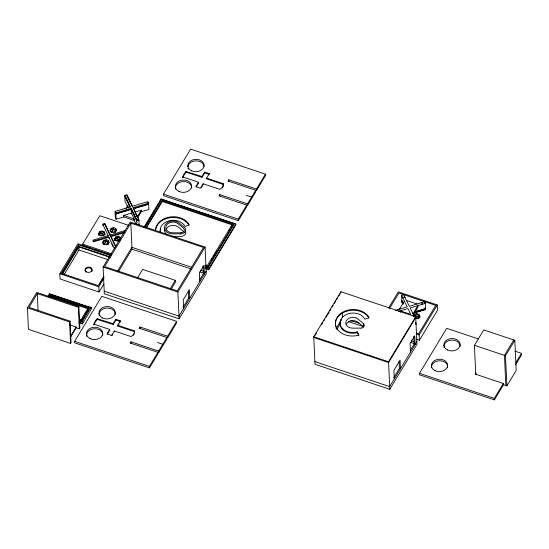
<?xml version="1.0" encoding="UTF-8"?>
<svg xmlns="http://www.w3.org/2000/svg" width="549" height="549" viewBox="0 0 549 549"><rect width="100%" height="100%" fill="white"/><g stroke="black" fill="none" stroke-linecap="round" stroke-linejoin="round"><path stroke-width="0.82" d="M102.896 242.082C102.958 245.293 108.524 245.41 109.107 242.281C109.038 239.062 103.48 238.952 102.896 242.082L102.938 242.981L104.235 241.162L106.204 240.716L103.768 244.744L103.727 243.838M104.921 234.423C104.934 232.007 101.304 231.342 99.685 232.673L104.921 234.423L104.88 233.517M110.253 231.191L110.232 229.914C111.008 226.291 117.342 227.259 116.484 231.012L115.654 229.256L113.622 232.611M110.232 229.914C110.301 233.126 115.866 233.243 116.45 230.113M114.467 238.671L114.528 240.181L114.508 239.577L119.737 241.327M419.82 317.034C419.834 314.618 416.204 313.953 414.584 315.277L419.82 317.034L419.779 316.128M93.975 324.926L93.996 323.979A20.334 15.461 -2.6 0 1 97.207 318.66L113.108 323.759L113.142 324.514L97.242 319.408A20.334 15.461 -2.6 0 0 94.03 324.733M182.817 177.711L182.838 176.764A20.334 15.461 -2.6 0 1 186.049 171.446L201.95 176.545L201.984 177.3L186.084 172.201A20.334 15.461 -2.6 0 0 182.872 177.519M98.745 234.608L99.712 233.27L104.948 235.027M114.549 239.892L115.51 238.561L119.998 240.057M413.575 315.709C416.108 309.993 424.274 317.754 416.458 318.427M79.372 328.83L78.397 307.344L37.311 293.598L28.994 307.385L70.08 321.131L71.054 342.617L70.56 343.427L28.424 329.331L27.45 307.845L36.749 292.432L78.884 306.527L79.866 328.014L79.372 328.83L76.215 327.774L76.181 327.019L69.723 324.857M103.905 283.977L99.046 292.027L60.074 278.995L59.834 273.731L77.944 243.722L111.234 254.853M110.596 255.594L78.493 244.861L61.344 273.278L98.257 285.624L103.974 276.154M47.667 296.638L49.437 293.701L91.573 307.797L91.608 308.552L82.309 323.965L79.07 322.881M62.291 273.313L78.562 246.35L78.493 244.861M48.799 296.467L50.083 294.346L89.899 307.666M62.215 274.534L78.857 246.954L109.896 257.337M49.383 297.599L50.645 295.506L88.149 308.051L80.998 319.895L81.032 320.65M64.103 274.644L78.994 249.973L78.857 246.954M82.734 245.629L82.666 244.12L99.801 215.736L128.658 225.385M110.274 230.82L111.577 228.995L113.547 228.549L111.111 232.577M104.2 244.676L106.232 241.32L106.163 239.81M111.543 232.508L113.574 229.153L113.506 227.643M126.105 208.387L127.739 205.683L128.795 207.865M106.28 244.779L108.311 241.423L109.169 242.809M107.124 244.037L108.338 242.02L108.27 240.517M70.56 343.427L69.586 321.94L70.08 321.131M78.397 307.344L78.884 306.527M103.102 267.027L130.264 222.009L205.058 247.029L206.273 273.793L179.111 318.811L104.317 293.79L103.102 267.027L177.897 292.047L179.111 318.811M130.834 223.175L104.646 266.567L177.327 290.881L203.514 247.489L130.834 223.175L132.014 249.184L118.481 271.604M137.168 216.958L141.251 210.198L135.081 212.038M137.648 217.795L141.319 211.708L141.251 210.198M99.348 284.341L102.848 278.535M99.046 292.027L98.813 286.77L104.111 277.986M70.485 336.455L76.181 327.019M70.519 337.203L76.215 327.774M85.658 312.985L86.502 311.592M87.339 310.199L88.183 308.806L50.68 296.261L50.645 295.506M79.337 320.314L81.774 321.131L81.739 320.376L89.864 306.912L90.921 307.262L90.99 308.771L91.573 307.797M81.774 321.131L82.631 319.71M83.489 318.296L84.34 316.876M85.623 314.749L86.481 313.335M87.332 311.914L88.19 310.501M82.309 323.965L82.796 320.726L90.921 307.262M149.493 367.885L149.424 366.375L157.92 352.3L157.988 353.81L149.493 367.885L74.705 342.864L74.637 341.354L101.798 296.336L176.593 321.357L176.661 322.867L167.678 337.752L139.172 328.192L139.906 326.971L167.61 336.242L167.678 337.752M238.335 220.671L238.266 219.161L246.762 205.086L246.83 206.596L238.335 220.671L163.547 195.65L163.478 194.14L190.64 149.122L265.435 174.143L265.503 175.653L256.52 190.537L228.013 180.978L228.748 179.763L256.452 189.028L256.52 190.537M117.52 271.165L131.925 247.297L191.69 267.294M143.975 227.265L161.063 198.951L235.857 223.971L235.892 224.726L208.723 269.737L205.47 268.653M144.881 226.565L147.949 221.487M148.827 220.032L150.145 217.857M151.016 216.402L151.895 214.954M153.212 212.772L154.523 210.596M155.401 209.142L156.28 207.694M157.59 205.511L158.469 204.063M159.78 201.881L161.063 198.951M144.957 227.183L161.701 199.445L233.963 223.615L234.004 224.52L208.009 267.589L205.58 266.773M146.027 227.512L162.264 200.605L232.419 224.074L232.46 224.98L231.143 227.162M146.508 227.684L162.305 201.51L162.264 200.605M137.586 277.787L142.644 269.408L175.296 280.333L175.385 282.213L171.171 289.199M93.941 324.171L109.676 329.441L106.986 333.902L111.625 335.453L114.316 330.985L130.957 336.558A7.7 5.854 -2.6 0 0 134.381 330.875L117.74 325.31L120.43 320.849L115.798 319.298L113.108 323.759M182.783 176.956L198.518 182.227L195.828 186.687L200.46 188.238L203.157 183.778L219.799 189.343A7.7 5.854 -2.6 0 0 223.223 183.668L206.582 178.096L209.272 173.635L204.64 172.084L201.95 176.545M107.405 334.018L109.711 330.189L109.676 329.441M113.142 324.514L115.832 320.053L115.798 319.298M196.247 186.804L198.553 182.982L198.518 182.227M201.984 177.3L204.674 172.839L204.64 172.084M112.044 335.569L112.813 334.293M134.457 332.715A7.7 5.854 -2.6 0 0 134.416 331.63L117.774 326.065L118.927 324.15M119.696 322.881L120.43 320.849M201.27 187.717L202.423 185.802M158.654 351.086L130.95 341.814L130.216 343.036L158.723 352.595L166.944 338.966L166.875 337.457L158.654 351.086L158.723 352.595M247.496 203.871L219.792 194.607L219.058 195.821L247.565 205.381L255.786 191.752L255.717 190.242L247.496 203.871L247.565 205.381M170.238 288.712L175.296 280.333M177.897 292.047L205.058 247.029M232.419 224.074L207.405 265.524L205.793 264.982M211.399 259.883L212.278 258.428M213.595 256.246L214.906 254.063M215.784 252.609L216.663 251.154M228.954 230.793L229.825 229.345M183.023 307.392L188.705 297.977L188.382 290.881M199.582 279.949L203.391 273.642L203.034 265.757M208.009 267.589L207.968 266.684L233.963 223.615M206.156 271.158L178.988 316.169L104.193 291.155M167.61 336.242L176.593 321.357M256.452 189.028L265.435 174.143M208.723 269.737L208.689 268.983L235.857 223.971M313.754 336.75L340.922 291.732L415.71 316.752L416.959 344.271L389.797 389.289L315.002 364.268L313.754 336.75L388.548 361.77L389.797 389.289M315.099 335.322L316.416 333.147M321.673 324.432L322.551 322.984M323.862 320.801L324.74 319.353M326.058 317.171L329.126 312.093M329.997 310.638L330.875 309.183M332.193 307.008L333.065 305.553M334.382 303.377L335.693 301.202M336.571 299.747L337.45 298.292M338.76 296.117L340.078 293.941M336.063 328.625L341.306 319.943M337.024 329.064L340.078 323.999M388.589 308.01L398.306 291.903L437.279 304.942L437.519 310.206L419.409 340.215L416.163 339.131M389.618 308.346L398.897 293.056L435.769 305.388L418.619 333.813L416.211 333.01M402.877 298.114L403.57 296.968L405.059 297.462M399.439 309.231L404.332 301.12M412.951 313.754L417.851 305.642L417.919 307.152L413.02 315.263M421.838 304.455L422.531 303.309L421.042 302.808M388.548 361.77L415.71 316.752M415.744 317.507L388.582 362.518L313.788 337.505M419.409 340.215L419.168 334.952L437.279 304.942M393.708 377.863L399.391 368.448L399.068 361.359M410.268 350.42L414.076 344.12L413.72 336.235M416.842 341.629L389.673 386.647L314.879 361.626M476.326 372.997L475.592 374.212L503.296 383.483L503.364 384.993L494.381 399.878L419.587 374.857L419.518 373.347L446.687 328.329L478.392 338.939M475.77 374.644L474.439 345.321L483.738 329.915L514.811 340.305L516.184 370.465L506.885 385.878L503.399 384.712M513.761 339.955L504.462 355.368L505.828 385.522M506.885 385.878L505.512 355.718L514.811 340.305M494.381 399.878L494.313 398.368L503.296 383.483M515.964 362.498L521.481 353.35L514.976 351.175M515.607 364.708L521.55 354.86L521.481 353.35M398.018 309.821L400.592 308.401M413.891 316.615L414.612 315.881L419.848 317.638M399.102 309.76L398.78 309.993L398.739 309.087M119.373 240.661C110.026 243.324 116.642 231.307 120.698 238.465M130.161 207.007L124.952 196.261L124.904 195.279L126.867 194.696L132.453 206.211L147.729 201.675L148.443 203.151L148.491 204.132L133.215 208.675L133.174 207.694L148.443 203.151M115.976 213.801L115.935 212.82L131.204 208.277L131.252 209.258L115.976 213.801L115.263 212.319L115.215 211.338L130.49 206.795L124.904 195.279M131.184 209.375L131.355 213.142L134.176 218.962L134.244 220.472L123.71 216.944L116.148 219.195L115.908 213.911L131.184 209.375L136.763 220.89L136.9 223.91M133.366 208.723L148.642 204.187L147.839 202.54M123.71 216.944L123.642 215.434L131.355 213.142M141.319 211.708L148.875 209.464L148.642 204.187M124.884 231.774L110.411 236.077L110.363 234.945L104.777 223.429L102.594 224.081L108.18 235.596L108.228 236.729L92.959 241.272M102.649 225.207L104.832 224.562L104.777 223.429M138.753 219.216L138.801 220.19L136.831 220.773L136.79 219.799L138.753 219.216L133.174 207.694M136.763 220.89L138.945 220.245L133.736 209.492M108.18 235.596L92.905 240.139L93.701 241.786L108.977 237.243L114.563 248.759M110.363 234.945L125.639 230.408M115.674 246.94L111.214 237.724L111.159 236.592L124.019 232.769M403.302 303.769L401.813 300.701L401.573 295.424L403.755 294.772L409.334 306.287L424.61 301.751L425.406 303.391L425.647 308.675L414.392 312.017M395.452 310.418L407.152 306.939L401.573 295.424M398.643 311.352L407.948 308.586L410.769 314.399L400.235 310.878L400.303 312.388M425.406 303.391L410.13 307.934L414.413 316.759M415.044 311.729L425.496 308.62L425.544 309.602L415.092 312.71M414.275 312.724L425.53 309.375M173.01 236.441L180.882 236.427A4.996 3.802 -2.6 0 0 185.438 231.005M355.381 332.536L357.742 332.536M113.574 229.153L115.681 229.859L115.613 228.35M101.977 231.088C98.367 230.402 97.331 236.077 101.558 235.823C105.168 236.502 106.211 230.827 101.977 231.088L102.018 231.987M120.56 238.767C119.558 237.175 116.964 236.804 115.482 237.957L120.718 239.707M106.232 241.32L108.338 242.02M204.674 172.839L209.306 174.39L209.272 173.635M222.873 187.099A7.7 5.854 -2.6 0 0 223.258 184.416L206.616 178.85L206.582 178.096M246.343 195.293L251.607 197.057M163.478 194.14L238.266 219.161M162.305 201.51L232.46 224.98M406.514 300.475L417.048 303.995M123.642 215.434L134.176 218.962M415.099 317.404L418.839 318.653M415.106 317.974L417.37 318.756M474.439 345.321L505.512 355.718M416.732 334.135L419.168 334.952M205.539 265.867L207.968 266.684M205.436 267.898L208.689 268.983M103.191 235.796L98.703 234.293L98.861 235.233M200.577 270.266L203.803 271.343M350.687 320.479L359.574 323.45M411.263 340.737L414.488 341.821M132.014 249.184L190.97 268.907M199.85 271.879L203.082 272.956M348.354 321.549L363.699 326.682M410.542 342.356L414.577 343.708M203.391 273.642L204.441 273.992L204.05 265.325L199.397 273.031L199.795 281.699M414.076 344.12L415.126 344.47L414.735 335.803L410.082 343.502L410.48 352.177M82.666 244.12L111.522 253.775M83.537 245.897L90.75 248.313M93.961 249.383L110.788 255.017M78.562 246.35L109.862 256.822M78.994 249.973L107.645 259.56M419.518 373.347L494.313 398.368M188.705 297.977L189.755 298.327L189.364 289.659L183.249 299.795L183.641 308.469M399.391 368.448L400.447 368.804L400.049 360.13L393.935 370.273L394.326 378.94M59.834 273.731L98.813 286.77M115.832 320.053L120.464 321.604M157.501 342.507L162.765 344.271M79.406 319.36L80.998 319.895M81.739 320.376L82.796 320.726M79.66 321.165L82.865 322.236M79.035 322.126L82.275 323.21M27.45 307.845L69.586 321.94M74.637 341.354L149.424 366.375M425.118 307.577L425.647 308.675M403.076 303.055L401.957 300.749L403.124 304.029M402.815 303.707L401.696 301.401L401.744 302.533M357.214 331.816L358.813 335.11A17.431 13.258 -2.6 0 1 336.462 327.636A17.431 13.258 -2.6 0 1 346.844 310.425A17.431 13.258 -2.6 0 1 369.196 317.905L364.831 319.202A12.785 9.717 -2.6 0 0 348.443 313.719A12.785 9.717 -2.6 0 0 340.826 326.332A12.785 9.717 -2.6 0 0 357.214 331.816L358.847 335.864M126.984 195.561L132.57 207.076M126.915 195.677L130.635 203.356M135.823 214.048L137.312 217.123M131.204 208.277L136.79 219.799M131.252 209.258L136.831 220.773M138.533 224.177L139.185 225.522L138.945 220.245M130.01 206.959L124.801 196.213L125.042 201.49L127.807 207.186M133.537 219.017L135.699 223.477M115.215 211.338L115.935 212.82M115.908 213.911L115.112 212.271L115.352 217.548L116.148 219.195M111.159 236.592L115.997 246.576M104.832 224.562L110.411 236.077M111.632 243.749L113.121 246.817M102.917 243.351L103.095 243.962M424.61 301.751L424.679 303.254M418.908 314.371L418.949 315.277M416.876 313.692L416.917 314.598M415.854 322.469L415.957 324.733M414.543 314.378L414.612 315.881M363.479 323.601L363.63 326.916L358.415 322.524A7.089 5.387 -2.6 0 0 351.621 320.822A7.089 5.387 -2.6 0 0 346.227 324.576M342.384 312.786L342.61 317.775M340.922 291.732L340.95 292.487M228.748 179.763L228.816 181.266M223.223 183.668L223.258 184.416M219.792 194.607L219.861 196.11M203.157 183.778L203.192 184.526M186.207 171.281L186.241 172.036M139.906 326.971L139.974 328.48M134.381 330.875L134.416 331.63M130.95 341.814L131.019 343.324M119.812 237.051L119.854 237.957M117.781 236.372L117.822 237.278M115.503 231.678L115.544 232.577M115.441 237.051L115.51 238.561M117.74 325.31L117.774 326.065M111.179 228.35L111.221 229.256M114.316 330.985L114.35 331.74M108.977 237.243L109.031 238.376M108.16 243.838L108.201 244.744M104.008 231.767L104.049 232.666M103.836 240.517L103.878 241.423M99.644 231.767L99.712 233.27M98.662 233.387L98.731 234.897M97.365 318.495L97.399 319.25M50.083 294.346L50.117 295.094M49.437 293.701L49.472 294.456M37.311 293.598L38.066 310.185M175.55 189.055A8.132 6.183 -2.6 0 1 182.975 181.547A8.132 6.183 -2.6 0 1 191.642 187.916M188.286 169.119A8.132 6.183 -2.6 0 1 188.032 168.371M187.888 166.827A8.132 6.183 -2.6 0 1 195.972 160.843A8.132 6.183 -2.6 0 1 204.125 166.457M222.599 187.607A7.7 5.854 -2.6 0 1 222.27 188.101M444.072 347.579A8.132 6.183 -2.6 0 1 451.504 340.071A8.132 6.183 -2.6 0 1 460.172 346.44M431.459 367.494A8.132 6.183 -2.6 0 1 440.044 360.727A8.132 6.183 -2.6 0 1 447.565 367.892M86.708 336.269A8.132 6.183 -2.6 0 1 94.133 328.762A8.132 6.183 -2.6 0 1 102.8 335.13M99.191 315.586A8.132 6.183 -2.6 0 1 99.053 314.817M99.053 314.042A8.132 6.183 -2.6 0 1 107.638 308.058A8.132 6.183 -2.6 0 1 115.283 314.447M134.237 333.792A7.7 5.854 -2.6 0 1 133.428 335.309M92.047 270.897A3.486 2.649 -2.6 0 1 91.779 271.563M85.761 272.084A3.486 2.649 -2.6 0 1 85.342 271.481M85.143 270.808A3.486 2.649 -2.6 0 1 88.307 267.871A3.486 2.649 -2.6 0 1 92.088 270.204M357.248 332.57A12.785 9.717 -2.6 0 1 340.106 323.217M340.229 322.297A12.785 9.717 -2.6 0 1 340.469 321.391M340.819 320.506A12.785 9.717 -2.6 0 1 341.272 319.648M337.347 329.853A17.431 13.258 -2.6 0 1 336.791 328.954M335.961 327.074A17.431 13.258 -2.6 0 1 335.693 326.092M335.514 325.104A17.431 13.258 -2.6 0 1 348.162 310.844A17.431 13.258 -2.6 0 1 368.537 317.425M167.198 234.821A8.482 6.451 -2.6 0 1 164.638 228.967M166.038 229.887A7.089 5.387 -2.6 0 1 171.213 225.557A7.089 5.387 -2.6 0 1 178.446 227.176L183.86 231.753A3.603 2.738 -2.6 0 1 184.135 232.103M155.607 230.319A17.431 13.258 -2.6 0 1 169.586 217.802A17.431 13.258 -2.6 0 1 188.678 224.644M160.342 232.261A12.785 9.717 -2.6 0 1 160.61 228.61M160.521 232.412A12.785 9.717 -2.6 0 1 169.332 220.732A12.785 9.717 -2.6 0 1 184.972 226.421L189.336 225.117A17.431 13.258 -2.6 0 0 169.771 217.013A17.431 13.258 -2.6 0 0 155.552 230.566M181.081 232.79L172.887 232.817A7.089 5.387 -2.6 0 1 166.429 225.275A7.089 5.387 -2.6 0 1 178.295 223.862L183.709 228.439A3.603 2.738 -2.6 0 1 181.081 232.79M361.057 328.13L352.863 328.158A7.089 5.387 -2.6 0 1 346.405 320.616A7.089 5.387 -2.6 0 1 358.264 319.209L363.678 323.786A3.603 2.738 -2.6 0 1 361.057 328.13M180.539 233.867L172.894 233.874A8.482 6.451 -2.6 0 1 165.167 224.85A8.482 6.451 -2.6 0 1 179.365 223.162L184.581 227.547A4.996 3.802 -2.6 0 1 185.287 231.582A4.996 3.802 -2.6 0 1 180.765 233.867L180.539 233.867M178.995 191.457A8.132 6.183 -2.6 0 0 191.574 186.406A8.132 6.183 -2.6 0 0 179.811 180.745A8.132 6.183 -2.6 0 0 178.995 191.457M191.471 170.78A8.132 6.183 -2.6 0 0 204.056 165.723A8.132 6.183 -2.6 0 0 192.287 160.061A8.132 6.183 -2.6 0 0 191.471 170.78M447.517 349.981A8.132 6.183 -2.6 0 0 460.103 344.93A8.132 6.183 -2.6 0 0 448.334 339.268A8.132 6.183 -2.6 0 0 447.517 349.981M435.041 370.664A8.132 6.183 -2.6 0 0 447.62 365.613A8.132 6.183 -2.6 0 0 435.851 359.952A8.132 6.183 -2.6 0 0 435.041 370.664M90.153 338.671A8.132 6.183 -2.6 0 0 102.732 333.62A8.132 6.183 -2.6 0 0 90.969 327.959A8.132 6.183 -2.6 0 0 90.153 338.671M102.636 317.988A8.132 6.183 -2.6 0 0 115.215 312.937A8.132 6.183 -2.6 0 0 103.445 307.275A8.132 6.183 -2.6 0 0 102.636 317.988M86.344 271.83A3.486 2.649 -2.6 0 0 92.012 270.142A3.486 2.649 -2.6 0 0 87.387 267.281A3.486 2.649 -2.6 0 0 86.344 271.83"/></g></svg>
